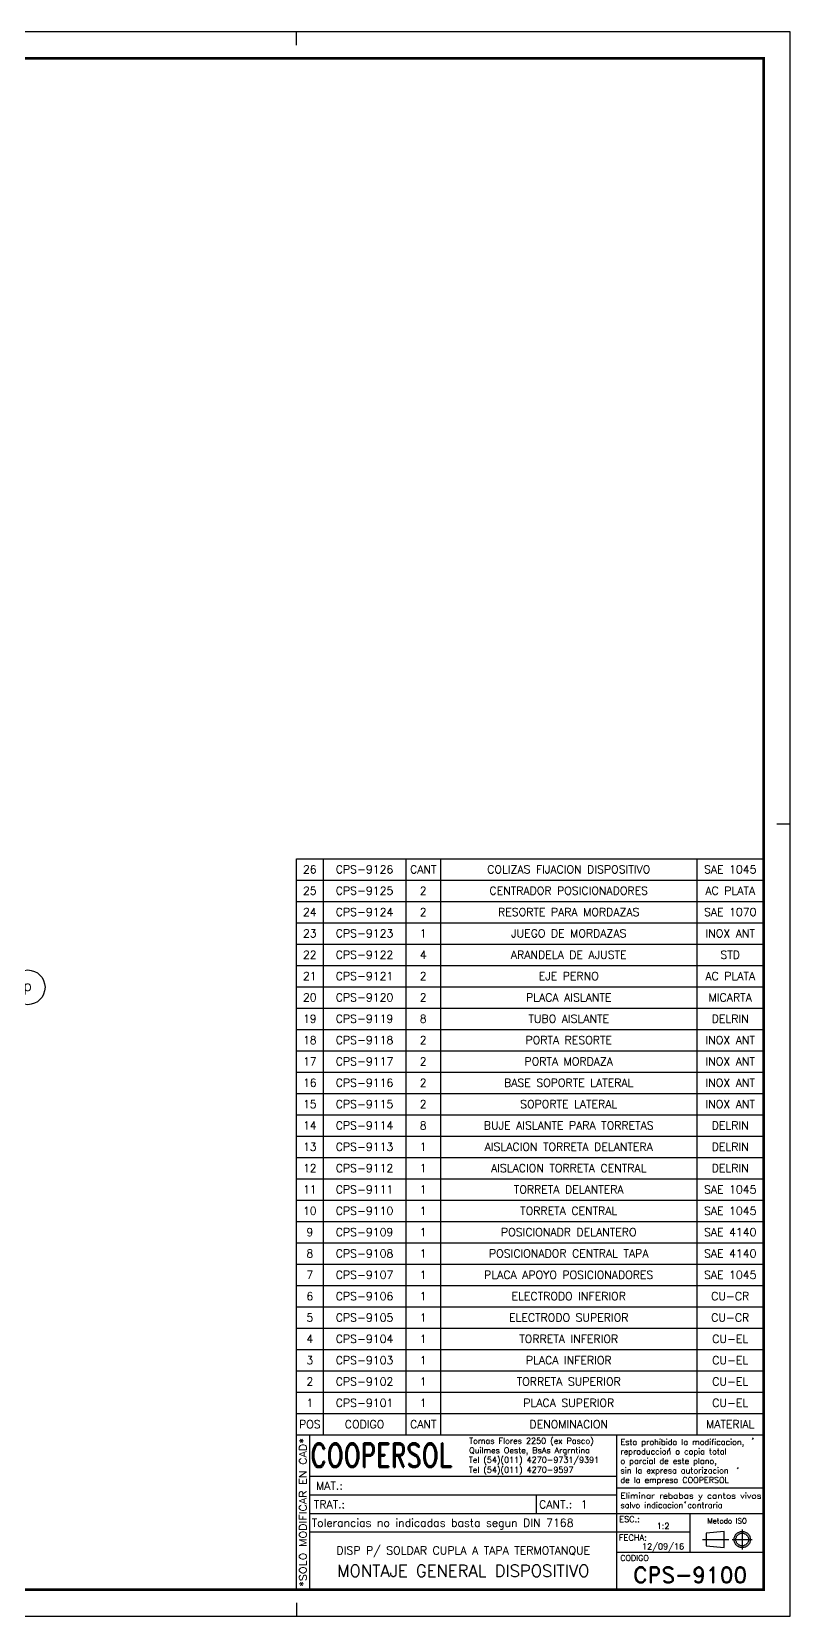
# Model space of a CAD drawing. Extents: x 0 to 1682, y 0 to 1188.
# Drawn here: x 1114 to 1682, y 0 to 1188 of the extents above; entities that cross this region are included whole.
import ezdxf
from ezdxf.enums import TextEntityAlignment as Align

# ---------------------------------------------------------------- set-up
doc = ezdxf.new("R2010")
doc.units = 0
doc.header["$LTSCALE"] = 20
doc.header["$MEASUREMENT"] = 0
doc.linetypes.add('CENTER', pattern=[2, 1.25, -0.25, 0.25, -0.25])
doc.layers.get('0').update_dxf_attribs({"linetype": 'CONTINUOUS'})
for name, color, linetype in [('0-POS', 3, 'CONTINUOUS'), ('1', 1, 'CENTER'), ('FI', 1, 'CONTINUOUS'), ('POS', 3, 'CONTINUOUS')]:
    doc.layers.add(name, color=color, linetype=linetype)
doc.styles.add('ROMAND', font='ROMAND')
doc.styles.add('ROMANS', font='ROMANS.SHX')

# ---------------------------------------------------------------- blocks, each defined once
blk = doc.blocks.new('A1G')
for p, q in [((656, 589), (656, 594)), ((656, 5), (656, 0))]:
    blk.add_line(p, q)
blk.add_lwpolyline([(0, 0), (841, 0), (841, 594), (0, 594)], close=True)
at = {"const_width": 1}
blk.add_lwpolyline([(25, 10), (831, 10), (831, 584), (25, 584)], close=True, dxfattribs=at)
blk.add_lwpolyline([(841, 297), (836, 297)])
blk = doc.blocks.new('COOPERSOLROT-02')
for p, q in [((0, 58), (175, 58)), ((0, 0), (0, 58)), ((5, 0), (5, 58)), ((120, 0), (120, 58)), ((175, 0), (175, 58)), ((5, 42.5), (120, 42.5)), ((120, 38.19), (175, 38.19)), ((5, 35.5), (120, 35.5)), ((89.89, 28.5), (89.89, 35.5)), ((5, 28.5), (175, 28.5)), ((147.5, 14), (147.5, 28.5)), ((147.5, 21.5), (5, 21.5)), ((120, 14), (175, 14)), ((0, 0), (175, 0))]:
    blk.add_line(p, q)
at = {"color": 1, "linetype": 'CENTER'}
blk.add_line((166.98, 22.51), (166.98, 15.06), dxfattribs=at)
for points in [[(152.09, 18.79), (161.93, 18.79)], [(163.26, 18.79), (170.71, 18.79)]]:
    blk.add_lwpolyline(points, dxfattribs=at)
at = {"layer": '1'}
for points in [[(170.85, 56.26), (171.21, 56.85)], [(139.66, 52.43), (140.02, 53.02)], [(165.28, 45.22), (165.64, 45.81)], [(145.46, 32.42), (145.82, 33.01)]]:
    blk.add_lwpolyline(points, dxfattribs=at)
blk.add_lwpolyline([(160.25, 18.79), (160.25, 21.83), (153.47, 21.16), (153.47, 16.41), (160.25, 15.74)], close=True, dxfattribs=at)
for radius in [3.05, 2.37]:
    blk.add_circle((166.98, 18.79), radius, dxfattribs=at)
at = {"style": 'ROMANS', "width": 0.996387}
blk.add_text('*SOLO MODIFICAR EN CAD*', height=2.7, rotation=90, dxfattribs=at).set_placement((3.77, 1.09), (3.77, 56.81), align=Align.FIT)
at = {"style": 'ROMAND', "width": 0.75}
blk.add_text('COOPERSOL', height=9, dxfattribs=at).set_placement((5.26, 45.85))
at = {"style": 'ROMANS'}
for s, p in [('MAT.:', (7.32, 37.47)), ('TRAT.:', (6.5, 30.47)), ('CANT.:', (90.89, 30.47)), ('Tolerancias no indicadas basta segun DIN 7168', (5.7, 23.56))]:
    blk.add_text(s, height=3, dxfattribs=at).set_placement(p)
for tag, height, style, p in [('CONJUNTO', 2.3, 'ROMANS', (62.5, 17.5)), ('SUBCONJUNTO', 3, 'ROMANS', (62.5, 11.5)), ('DENOMINACION', 4.5, 'ROMANS', (62.5, 4.75)), ('COD-PLA', 6, 'ROMAND', (147.5, 5.5))]:
    blk.add_attdef(tag, text='', height=height, dxfattribs=dict(style=style)).set_placement(p, align=Align.MIDDLE)
at = {"layer": '1', "style": 'ROMANS'}
for s, height, p in [('Tomas Flores 2250 (ex Pasco)', 2.2, (64.69, 54.68)), ('Esta prohibida la modificacion,', 2.2, (121.36, 54.23)), ('Tel (54)(011) 4270-9731/9391', 2.2, (64.55, 47.56)), ('Quilmes Oeste, BsAs Argrntina', 2.2, (64.69, 51.12)), ('o parcial de este plano,', 2.2, (121.36, 47.11)), ('reproduccion o copia total', 2.2, (121.36, 50.67)), ('Tel (54)(011) 4270-9597', 2.2, (64.55, 43.83)), ('sin la expresa autorizacion ', 2.2, (121.36, 43.55)), ('de la empresa COOPERSOL', 2.2, (121.36, 39.99)), ('salvo indicacion contraria', 2.2, (121.36, 30.54)), ('ESC.:', 2.25, (120.89, 25.29)), ('FECHA:', 2.25, (120.81, 18.36)), ('CODIGO', 2.16, (121.33, 10.78))]:
    blk.add_text(s, height=height, dxfattribs=at).set_placement(p)
at = {"layer": '1', "style": 'ROMANS', "width": 0.96139}
blk.add_text('Eliminar rebabas y cantos vivos', height=2.2, dxfattribs=at).set_placement((121.34, 34.1), (174.21, 34.1), align=Align.FIT)
at = {"layer": '1', "style": 'ROMANS'}
blk.add_text('Metodo ISO', height=1.948, dxfattribs=at).set_placement((161.34, 25.77), align=Align.MIDDLE)
for tag, p in [('MAT', (22.51, 37.47)), ('TRAT', (22.51, 30.47)), ('CANT', (106.49, 30.47))]:
    blk.add_attdef(tag, p, '', height=3, dxfattribs=at)
for tag, p in [('ESC', (137.33, 22.73)), ('FECHA', (137.33, 15.06))]:
    blk.add_attdef(tag, text='', height=2.25, dxfattribs=at).set_placement(p, align=Align.CENTER)
blk = doc.blocks.new('LISCONJ')
blk.add_line((0, 0), (0, 8))
at = {"layer": 'FI', "color": 7}
for p, q in [((0, 8), (175, 8)), ((10, 8), (10, 0)), ((41, 8), (41, 0)), ((54, 8), (54, 0)), ((150, 8), (150, 0))]:
    blk.add_line(p, q, dxfattribs=at)
at = {"style": 'ROMANS'}
for tag, p in [('POS', (5, 4)), ('CODIGO', (25.5, 4)), ('CANT', (47.5, 4)), ('DENOMINACION', (102, 4)), ('MATERIAL', (162.5, 4))]:
    blk.add_attdef(tag, text='', height=3, dxfattribs=at).set_placement(p, align=Align.MIDDLE)
blk = doc.blocks.new('POS')
at = {"layer": '0-POS'}
blk.add_circle((0, 0), 6.5, dxfattribs=at)
at = {"layer": '0-POS', "style": 'ROMANS', "flags": 4}
blk.add_attdef('P', text='', height=4, dxfattribs=at).set_placement((0, 0), align=Align.MIDDLE)

msp = doc.modelspace()

# ---------------------------------------------------------------- block references
at = {"xscale": 2, "yscale": 2, "zscale": 2}
msp.add_blockref('A1G', (0, 0), dxfattribs=at)
for p, values in [((1312, 552), {'DENOMINACION': 'COLIZAS FIJACION DISPOSITIVO', 'CODIGO': 'CPS-9126', 'CANT': 'CANT', 'POS': '26', 'MATERIAL': 'SAE 1045'}), ((1312, 536), {'DENOMINACION': 'CENTRADOR POSICIONADORES', 'CODIGO': 'CPS-9125', 'CANT': '2', 'POS': '25', 'MATERIAL': 'AC PLATA'}), ((1312, 520), {'DENOMINACION': 'RESORTE PARA MORDAZAS', 'CODIGO': 'CPS-9124', 'CANT': '2', 'POS': '24', 'MATERIAL': 'SAE 1070'}), ((1312, 504), {'DENOMINACION': 'JUEGO DE MORDAZAS', 'CODIGO': 'CPS-9123', 'CANT': '1', 'POS': '23', 'MATERIAL': 'INOX ANT'}), ((1312, 488), {'DENOMINACION': 'ARANDELA DE AJUSTE', 'CODIGO': 'CPS-9122', 'CANT': '4', 'POS': '22', 'MATERIAL': 'STD'}), ((1312, 472), {'DENOMINACION': 'EJE PERNO', 'CODIGO': 'CPS-9121', 'CANT': '2', 'POS': '21', 'MATERIAL': 'AC PLATA'}), ((1312, 456), {'DENOMINACION': 'PLACA AISLANTE', 'CODIGO': 'CPS-9120', 'CANT': '2', 'POS': '20', 'MATERIAL': 'MICARTA'}), ((1312, 440), {'DENOMINACION': 'TUBO AISLANTE', 'CODIGO': 'CPS-9119', 'CANT': '8', 'POS': '19', 'MATERIAL': 'DELRIN'}), ((1312, 424), {'DENOMINACION': 'PORTA RESORTE', 'CODIGO': 'CPS-9118', 'CANT': '2', 'POS': '18', 'MATERIAL': 'INOX ANT'}), ((1312, 408), {'DENOMINACION': 'PORTA MORDAZA', 'CODIGO': 'CPS-9117', 'CANT': '2', 'POS': '17', 'MATERIAL': 'INOX ANT'}), ((1312, 392), {'DENOMINACION': 'BASE SOPORTE LATERAL', 'CODIGO': 'CPS-9116', 'CANT': '2', 'POS': '16', 'MATERIAL': 'INOX ANT'}), ((1312, 376), {'DENOMINACION': 'SOPORTE LATERAL', 'CODIGO': 'CPS-9115', 'CANT': '2', 'POS': '15', 'MATERIAL': 'INOX ANT'}), ((1312, 360), {'DENOMINACION': 'BUJE AISLANTE PARA TORRETAS', 'CODIGO': 'CPS-9114', 'CANT': '8', 'POS': '14', 'MATERIAL': 'DELRIN'}), ((1312, 344), {'DENOMINACION': 'AISLACION TORRETA DELANTERA', 'CODIGO': 'CPS-9113', 'CANT': '1', 'POS': '13', 'MATERIAL': 'DELRIN'}), ((1312, 328), {'DENOMINACION': 'AISLACION TORRETA CENTRAL', 'CODIGO': 'CPS-9112', 'CANT': '1', 'POS': '12', 'MATERIAL': 'DELRIN'}), ((1312, 312), {'DENOMINACION': 'TORRETA DELANTERA', 'CODIGO': 'CPS-9111', 'CANT': '1', 'POS': '11', 'MATERIAL': 'SAE 1045'}), ((1312, 296), {'DENOMINACION': 'TORRETA CENTRAL', 'CODIGO': 'CPS-9110', 'CANT': '1', 'POS': '10', 'MATERIAL': 'SAE 1045'}), ((1312, 280), {'DENOMINACION': 'POSICIONADR DELANTERO', 'CODIGO': 'CPS-9109', 'CANT': '1', 'POS': '9', 'MATERIAL': 'SAE 4140'}), ((1312, 264), {'DENOMINACION': 'POSICIONADOR CENTRAL TAPA', 'CODIGO': 'CPS-9108', 'CANT': '1', 'POS': '8', 'MATERIAL': 'SAE 4140'}), ((1312, 248), {'DENOMINACION': 'PLACA APOYO POSICIONADORES', 'CODIGO': 'CPS-9107', 'CANT': '1', 'POS': '7', 'MATERIAL': 'SAE 1045'}), ((1312, 232), {'DENOMINACION': 'ELECTRODO INFERIOR', 'CODIGO': 'CPS-9106', 'CANT': '1', 'POS': '6', 'MATERIAL': 'CU-CR'}), ((1312, 216), {'DENOMINACION': 'ELECTRODO SUPERIOR', 'CODIGO': 'CPS-9105', 'CANT': '1', 'POS': '5', 'MATERIAL': 'CU-CR'}), ((1312, 200), {'DENOMINACION': 'TORRETA INFERIOR', 'CODIGO': 'CPS-9104', 'CANT': '1', 'POS': '4', 'MATERIAL': 'CU-EL'}), ((1312, 184), {'DENOMINACION': 'PLACA INFERIOR', 'CODIGO': 'CPS-9103', 'CANT': '1', 'POS': '3', 'MATERIAL': 'CU-EL'}), ((1312, 168), {'DENOMINACION': 'TORRETA SUPERIOR', 'CODIGO': 'CPS-9102', 'CANT': '1', 'POS': '2', 'MATERIAL': 'CU-EL'}), ((1312, 152), {'DENOMINACION': 'PLACA SUPERIOR', 'CODIGO': 'CPS-9101', 'CANT': '1', 'POS': '1', 'MATERIAL': 'CU-EL'}), ((1312, 136), {'DENOMINACION': 'DENOMINACION', 'CODIGO': 'CODIGO', 'CANT': 'CANT', 'POS': 'POS', 'MATERIAL': 'MATERIAL'})]:
    msp.add_blockref('LISCONJ', p, dxfattribs=at).add_auto_attribs(values)
ref = msp.add_blockref('COOPERSOLROT-02', (1312, 20), dxfattribs=dict(xscale=2, yscale=2, zscale=2))
ref.add_attrib('COD-PLA', 'CPS-9100', dxfattribs={"height": 12, "style": 'ROMAND'}).set_placement((1607, 31), align=Align.MIDDLE)
ref.add_attrib('FECHA', '12/09/16', dxfattribs={"layer": '1', "height": 4.5, "style": 'ROMANS'}).set_placement((1586.66936, 50.122), align=Align.CENTER)
ref.add_attrib('ESC', '1:2', dxfattribs={"layer": '1', "height": 4.5, "style": 'ROMANS'}).set_placement((1586.66936, 65.45709), align=Align.CENTER)
ref.add_attrib('CANT', '1', (1524.98118, 80.9363), dxfattribs={"layer": '1', "height": 6, "style": 'ROMANS'})
ref.add_attrib('DENOMINACION', 'MONTAJE GENERAL DISPOSITIVO', dxfattribs={"height": 9, "style": 'ROMANS'}).set_placement((1437, 34.07563), align=Align.MIDDLE)
ref.add_attrib('SUBCONJUNTO', 'DISP P/ SOLDAR CUPLA A TAPA TERMOTANQUE', dxfattribs={"height": 6, "style": 'ROMANS'}).set_placement((1437, 48.95569), align=Align.MIDDLE)
at = {"layer": 'POS', "xscale": 2, "yscale": 2, "zscale": 2}
msp.add_blockref('POS', (1110.59969, 471.5501), dxfattribs=at).add_auto_attribs({'P': 'p'})

doc.saveas('drawing.dxf')
